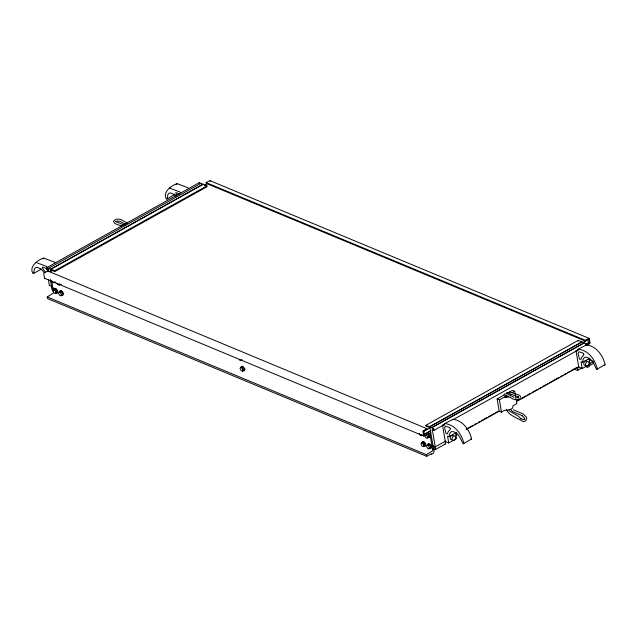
<?xml version="1.0" encoding="UTF-8"?>
<svg xmlns="http://www.w3.org/2000/svg" width="637" height="637" viewBox="0 0 637 637"><rect width="100%" height="100%" fill="white"/><g stroke="black" fill="none" stroke-linecap="round" stroke-linejoin="round"><path stroke-width="0.96" d="M48.579 269.029L48.563 269.499L47.886 268.495M510.707 394.223L510.333 395.991M455.535 432.722L456.522 438.59L448.735 442.93L447.58 436.082L449.021 436.687L449.507 434.338A9.579 5.064 60.9 0 1 452.589 431.56C458.847 432.499 460.503 439.339 463.21 443.798L471.675 438.933C469.286 429.792 463.218 420.786 453.09 419.281L444.467 423.716L444.108 425.373L443.623 424.688M589.01 358.328L589.997 364.197L582.21 368.536L581.055 361.689L582.497 362.286L582.982 359.945A9.579 5.064 60.9 0 1 586.064 357.158C592.322 358.098 593.979 364.945 596.686 369.404L605.15 364.539C602.761 355.39 596.694 346.385 586.566 344.888L577.942 349.315L577.584 350.979L577.098 350.286M53.795 287.94L53.564 288.633L51.74 287.51L51.939 289.134A1.497 0.796 60.9 0 0 53.142 290.854M53.42 289.684L52.99 291.005L53.962 292.909L55.371 293.498L56.812 292.686L57.242 291.364L56.271 289.453L54.862 288.872L53.42 289.684L54.822 290.265L55.801 292.176L55.371 293.498M57.027 283.178L57.672 284.452L59.082 285.034L59.512 283.712M58.946 291.985L58.516 293.307L59.496 295.21L60.897 295.799L62.346 294.987L62.768 293.665L61.797 291.754L60.396 291.173L58.946 291.985L60.356 292.566L61.327 294.477L60.897 295.799M240.507 367.406L240.077 368.727L241.049 370.638L242.458 371.22L243.899 370.408L244.329 369.086L243.35 367.183L241.949 366.601L240.507 367.406L241.909 367.995L242.888 369.898L242.458 371.22M421.997 434.498L421.567 435.819L420.165 435.238L419.194 433.327M421.439 442.763L421.009 444.085L421.989 445.996L423.39 446.577L424.831 445.765L425.261 444.443L424.29 442.54L422.88 441.959L421.439 442.763L422.841 443.352L423.82 445.255L423.39 446.577M422.45 443.272L422.88 441.959M424.72 435.628L425.691 437.531L427.101 438.121L427.531 436.799L428.972 435.987L428 434.084L426.551 434.896L427.531 436.799M428.972 435.987L428.542 437.308L427.101 438.121M426.965 445.064L426.543 446.386L427.515 448.297L428.916 448.878L430.365 448.066L430.795 446.744L429.816 444.841L428.414 444.252L426.965 445.064L428.375 445.653L429.346 447.556L428.916 448.878M463.696 443.774L463.887 443.272C461.499 434.131 455.431 425.126 445.303 423.621L444.467 423.716M597.164 369.372L597.363 368.879C594.974 359.73 588.907 350.724 578.778 349.227L577.942 349.315M55.045 262.81L54.049 261.958L43.722 258.089C38.021 259.585 28.522 266.943 32.989 273.504L33.689 273.01L34.478 268.663L35.656 267.588L37.296 267.373L40.768 268.918A9.579 5.064 60.9 0 1 43.945 272.413M188.52 188.409L187.525 187.565L177.197 183.695C171.496 185.192 161.997 192.541 166.464 199.11L167.157 198.609L167.953 194.261L169.131 193.194L170.772 192.979L174.235 194.516A9.579 5.064 60.9 0 1 176.083 196.268M166.95 199.094L174.944 194.269M48.826 270.749L48.372 268.91L47.265 268.456L47.058 269.491L46.676 267.707L50.769 269.228L203.187 184.204L50.769 269.228M200.934 183.368L48.555 268.304M54.105 289.429L54.535 288.561L55.459 288.545L57.33 290.775L57.139 293.036L56.215 293.044M54.384 289.278L54.806 288.41L55.738 288.394L57.609 290.615L57.418 292.877L56.494 292.893M59.639 291.73L60.061 290.862L60.985 290.846L62.864 293.076L62.673 295.329L61.749 295.345M59.91 291.579L60.34 290.711L61.263 290.695L62.33 291.539L63.143 292.916L62.952 295.178M241.192 367.159L241.614 366.291L242.546 366.275L244.417 368.497L244.226 370.758L243.302 370.774M422.124 442.516L422.554 441.648L423.478 441.632L425.349 443.854L425.158 446.115L424.234 446.131M422.403 442.357L422.833 441.489L423.756 441.473L425.627 443.702L425.436 445.956L424.513 445.972M427.658 444.817L428.08 443.949L429.004 443.933L430.883 446.155L430.692 448.416L429.768 448.432M427.937 444.658L428.359 443.79L429.282 443.774L431.161 446.004L430.97 448.257L430.047 448.273M586.414 345.525L585.96 343.526L578.277 340.357L425.89 425.293L426.026 426.105L429.959 427.738L433.598 449.26L434.713 448.639M517.953 397.56L518.391 396.939L517.777 396.278L518.478 396.947L516.846 397.568M504.026 394.622L504.663 393.777M431.806 427.626L584.264 342.817L431.806 427.626L425.89 425.293M42.679 258.853L43.722 258.089M176.146 184.451L177.197 183.695M53.747 288.457L52.919 288.481L51.621 287.271L50.307 279.5M199.062 182.763L206.937 185.893L207.073 186.705L54.694 271.641L50.761 270.008L51.079 271.895M54.997 281.928L53.548 282.74L52.146 282.151L51.493 280.885M59.082 285.034L60.523 284.221M54.822 290.265L56.271 289.453M55.801 292.176L57.242 291.364M60.356 292.566L61.797 291.754M61.327 294.477L62.768 293.665M242.076 359.65L240.635 360.462L239.233 359.881M241.909 367.995L243.35 367.183M242.888 369.898L244.329 369.086M422.841 443.352L424.29 442.54M423.82 445.255L425.261 444.443M428.375 445.653L429.816 444.841M429.346 447.556L430.795 446.744M33.482 273.496L41.262 269.156L40.776 269.164M46.859 267.604L199.238 182.668M430.763 432.467L429.704 431.631L424.075 434.657L423.533 431.44L426.901 429.449L426.766 428.629L47.56 270.9L43.706 273.384L44.542 278.305L423.74 436.042L429.856 433.311L432.698 450.725L426.424 454.683L47.218 296.946L47.496 298.586L426.694 456.315L431.313 453.743L431.424 454.396L433.375 453.313L434.044 451.864L433.765 450.24L434.88 449.618M586.08 344.466C591.176 344.808 590.077 335.277 585.403 341.098L206.205 183.368L206.062 182.548L210.027 180.685L589.225 338.414L590.053 343.343L586.295 345.772M49.662 271.617L52.258 270.168M204.493 185.319L207.089 183.87M50.801 269.14L54.551 270.829L206.937 185.893M47.218 296.946L53.5 292.996L51.812 280.75M429.593 426.702L582.051 341.902L429.672 426.838M426.766 428.629L422.912 431.122L423.74 436.042M206.062 182.548L585.268 340.285L589.225 338.414M430.508 427.507L423.589 431.36L424.083 434.299L431.002 430.445M583.603 342.173L587.927 339.76L588.429 342.698L585.873 344.482M445.637 441.059L435.246 446.848L432.451 430.325L432.316 428.613L433.415 429.075L433.885 430.397L444.268 424.608M452.931 419.775L578.476 349.801M505.682 394.104L512.419 390.354L514.688 391.301L516.782 403.691L512.865 405.873L512.681 408.094C509.544 411.072 504.568 408.843 501.486 412.219L499.217 411.271L497.123 398.881L503.851 395.131L504.345 395.338M497.123 398.881L499.392 399.829L503.31 397.639L508.39 397.074M512.339 392.615L514.688 391.301M449.021 436.687L456.809 432.348M582.497 362.286L589.416 358.432M466.204 429.147L473.132 425.285M474.86 424.322L476.595 423.35M478.323 422.387L480.059 421.423M481.787 420.46L486.987 417.561M488.714 416.598L493.914 413.7M495.642 412.736L497.378 411.773M517.284 400.673L519.02 399.702M520.748 398.738L525.947 395.848M527.675 394.876L530.279 393.435M532.006 392.464L537.198 389.573M538.934 388.602L540.662 387.638M542.398 386.675L547.589 383.777M549.325 382.813L558.848 377.51M560.576 376.539L562.312 375.575M564.04 374.612L565.775 373.648M567.503 372.677L569.239 371.713M570.967 370.75L576.167 367.852M456.028 435.262L457.756 434.299M466.419 429.473L499.32 411.136M516.631 401.485L578.969 366.737M435.262 449.634L445.271 444.053M577.632 370.28L581.804 367.955M589.607 363.719L593.596 361.498M593.875 363.13L589.257 365.71L589.368 366.355L587.425 367.445L586.422 366.928M115.743 221.692L117.24 221.087L119.844 221.262L125.712 224.455M519.545 398.635L517.172 399.59L513.717 399.359L505.953 395.251M508.7 396.254L505.348 396.763L504.201 396.286M576.772 367.302L577.576 367.668L577.934 369.356A1.497 0.796 60.9 0 1 577.17 370.248L574.558 369.165M604.473 365.065L604.951 365.033M471.476 439.434L470.424 439.004M174.251 194.771L174.737 194.755M54.4 282.287L55.323 282.271M60.204 284.436L61.128 284.421M59.926 284.588L60.849 284.572M243.581 370.615L244.504 370.607M428.223 437.515L429.147 437.5L429.577 436.632L428.534 433.861M427.945 437.675L428.868 437.659L429.298 436.791L428.255 434.02M44.542 278.305L45.163 278.297M586.709 360.972L585.514 360.845L584.344 361.776L583.731 363.329L583.978 364.778L584.965 365.447M453.233 435.366L452.039 435.238L450.869 436.17L450.255 437.723L450.502 439.172L451.49 439.841M169.41 188.034L179.738 191.904L180.733 192.748M35.935 262.428L46.262 266.298L47.257 267.15M518.478 396.947L509.871 393.841L509.258 393.204L509.688 392.042L519.346 395.139L520.389 396.246L520.469 397.329M121.858 226.151L114.843 223.563L113.537 221.421L114.485 220.076L116.929 219.088L120.449 219.327L127.631 223.237M589.01 359.587L592.681 361.115M179.801 194.046L175.931 192.629L176.067 193.998L177.086 195.264M582.21 368.536L578.77 367.103L575.959 350.477M431.878 427.753L433.821 428.741L433.885 430.397M448.735 442.93L445.295 441.505L442.484 424.871M51.916 286.531L49.336 285.456L48.34 279.587M435.246 446.848L433.502 446.672L432.993 445.669L434.195 447.086C434.808 445.781 435.915 448.058 435.565 448.711A1.497 0.796 60.9 0 1 434.8 449.603L433.056 448.878M513.462 409.83L523.096 413.946L526.074 416.686L526.767 418.175L525.764 420.842L523.272 421.734C517.841 418.071 509.457 415.897 506.399 409.758M506.288 393.228L514.131 397.384M124.812 225.347L115.671 221.549M445.032 441.266L445.574 443.129A1.497 0.796 60.9 0 1 444.809 444.029M508.859 410.65L518.542 416.319L520.939 418.875L520.652 418.581L523.375 419.656L524.92 419.106L524.267 419.385L524.378 417.768L521.751 415.356L522.356 415.754L512.666 411.606L510.133 409.193M210.027 180.685L210.401 181.203M45.41 272.198L42.591 268.392L42.456 267.022L46.326 268.448L48.611 271.736M585.268 340.285L585.403 341.098M578.277 340.357L578.412 341.169M505.85 395.059L506.168 396.962M499.392 399.829L501.486 412.219M426.424 454.683L426.694 456.315M244.696 368.345L244.934 369.731M54.551 270.829L54.694 271.641M47.56 270.9L47.703 271.712M450.295 428.494L450.295 429.322L448.002 431.958L447.572 433.741L446.027 433.582L444.578 427.785L445.51 426.153L449.467 427.475L450.295 428.494M583.771 354.092L583.771 354.928L581.477 357.556L581.048 359.34L579.503 359.18L578.054 353.384L578.985 351.759L582.943 353.081L583.771 354.092M507.124 392.456L507.124 393.045L508.286 393.077L509.003 392.511L507.124 392.456M455.654 437.229L455.463 438.829L454.515 440.151L453.257 440.581L452.27 439.912L452.031 438.463L452.636 436.91L453.807 435.979L455.001 436.106L455.654 437.229M589.129 362.835L588.938 364.436L587.991 365.749L586.733 366.179L585.745 365.511L585.507 364.061L586.112 362.509L587.282 361.577L588.477 361.705L589.129 362.835"/></g></svg>
